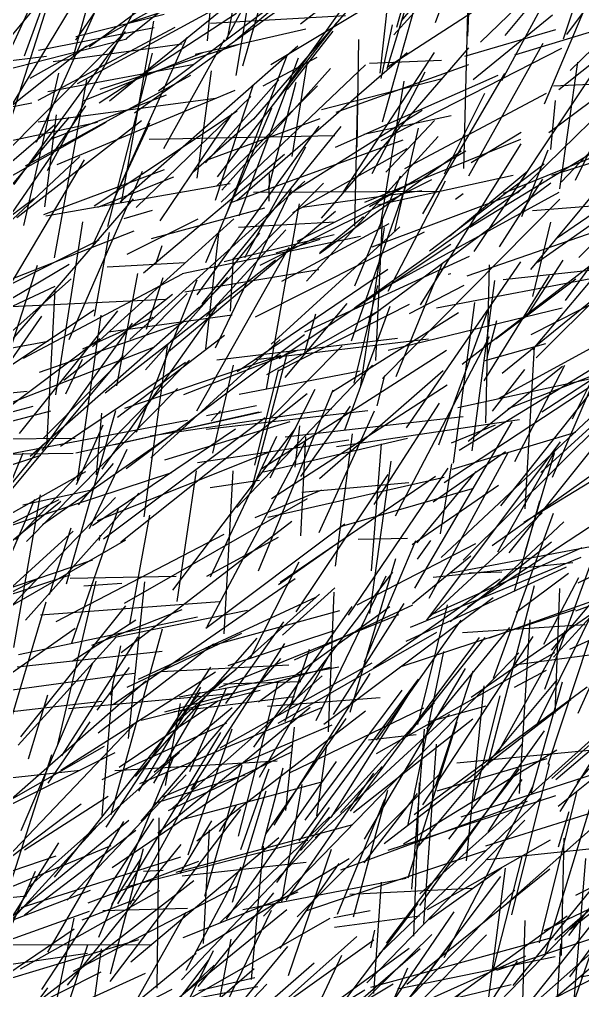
# Model space of a CAD drawing. Header units: metres. Extents: x 0 to 1019, y 0 to 619.
# Drawn here: x 224 to 284.2, y 306 to 409.9 of the extents above; entities that cross this region are included whole.
import ezdxf

# ---------------------------------------------------------------- set-up
doc = ezdxf.new("R2010")
doc.units = ezdxf.units.M

msp = doc.modelspace()

# ---------------------------------------------------------------- linework, layer by layer
at = {"color": 85}
for p, q in [((268.48, 409.53), (275.72, 428.86)), ((264.85, 409.72), (278.92, 426.55)), ((223.44, 392.21), (235.32, 408.56)), ((229.12, 306.55), (241.28, 321.61))]:
    msp.add_line(p, q, dxfattribs=at)
at = {"color": 4}
for p, q in [((244.11, 407.58), (245.82, 426.5)), ((261.7, 393.36), (267.38, 404.24)), ((220.89, 367.97), (225.94, 383.57)), ((233.7, 306.95), (247.67, 325.34))]:
    msp.add_line(p, q, dxfattribs=at)
at = {"color": 98}
msp.add_line((223.28, 407.13), (231.69, 425.44), dxfattribs=at)
at = {"color": 48}
for p, q in [((229.78, 405.94), (234.81, 423.96)), ((275.59, 403.33), (282.44, 416.06)), ((222.99, 320.22), (230.61, 325.93))]:
    msp.add_line(p, q, dxfattribs=at)
at = {"color": 13}
for p, q in [((247.88, 404.88), (253.1, 423.21)), ((237.26, 382.73), (252.33, 395.43)), ((249.57, 336.85), (263.6, 347.06)), ((271.35, 344.29), (284.5, 345.14)), ((254.55, 324.19), (264.93, 338.11)), ((243.04, 310.25), (259.24, 320.1))]:
    msp.add_line(p, q, dxfattribs=at)
at = {"color": 214}
msp.add_line((235.41, 407.83), (252.87, 421.89), dxfattribs=at)
at = {"color": 248}
for p, q in [((246.26, 407.75), (248.92, 422.78)), ((237.87, 397.04), (257.71, 397.44)), ((232.23, 361.13), (232.82, 367.75))]:
    msp.add_line(p, q, dxfattribs=at)
at = {"color": 158}
msp.add_line((271.95, 408.08), (272.48, 421.92), dxfattribs=at)
at = {"color": 6}
for p, q in [((262.55, 404.12), (264.47, 421.56)), ((229.02, 349.49), (234.29, 368.01)), ((267.56, 345.6), (281.84, 364.68)), ((216.22, 343.65), (224.41, 363.5)), ((266.15, 311.8), (266.78, 328.2))]:
    msp.add_line(p, q, dxfattribs=at)
at = {"color": 208}
for p, q in [((282.16, 407.77), (286.66, 421.36)), ((234.66, 329.86), (245.21, 336.98)), ((221.58, 306.87), (236.77, 311.43))]:
    msp.add_line(p, q, dxfattribs=at)
at = {"color": 200}
for p, q in [((230.01, 407.63), (238.72, 420.47)), ((232.52, 400.92), (247.19, 410.54)), ((230.87, 349.28), (234.95, 349.55))]:
    msp.add_line(p, q, dxfattribs=at)
at = {"color": 50}
for p, q in [((251.53, 401.23), (264.76, 419.76)), ((222.75, 398.13), (227.04, 411.46)), ((245.06, 392.02), (255.88, 402.75)), ((280.99, 360.9), (286.61, 373.99)), ((223.57, 354.22), (242.19, 373.41))]:
    msp.add_line(p, q, dxfattribs=at)
at = {"color": 115}
for p, q in [((231.46, 406.92), (247.72, 418.97)), ((261.85, 340.5), (275.41, 350.03)), ((233.91, 319.15), (253.16, 332.24)), ((280.18, 309.73), (285.69, 327.8))]:
    msp.add_line(p, q, dxfattribs=at)
at = {"color": 67}
for p, q in [((247.1, 407.65), (259.99, 418.69)), ((271.86, 382.44), (291.76, 389.33)), ((283.64, 328.21), (291.43, 337.25)), ((236.87, 328.11), (256.34, 336.26)), ((259.33, 316.3), (272.35, 316.93))]:
    msp.add_line(p, q, dxfattribs=at)
at = {"color": 133}
for p, q in [((249.06, 399.17), (266.28, 419.16)), ((259.35, 335.75), (264.23, 352.18)), ((263.35, 303.95), (270.49, 314.4))]:
    msp.add_line(p, q, dxfattribs=at)
at = {"color": 124}
for p, q in [((263.3, 404.62), (267.66, 418.94)), ((261.41, 389.83), (271.72, 395.8)), ((250.96, 358.6), (269.72, 370.78)), ((232.34, 356.25), (250.91, 363.66)), ((252.87, 329.27), (267.23, 336.21)), ((247.68, 321.07), (250.71, 329.68))]:
    msp.add_line(p, q, dxfattribs=at)
at = {"color": 51}
for p, q in [((275.93, 408.12), (285.15, 419.28)), ((279.25, 373.67), (297.16, 391.5)), ((238.05, 362.95), (251.86, 375.62)), ((218.34, 354.3), (226.62, 364.42)), ((236.4, 328.88), (249.41, 343.67))]:
    msp.add_line(p, q, dxfattribs=at)
at = {"color": 231}
for p, q in [((222.83, 400.06), (233.57, 417.88)), ((232.64, 402.38), (247.4, 407.17)), ((216.24, 352.46), (228.25, 358.51)), ((209.93, 343.33), (228.41, 358.32)), ((270.16, 350.64), (285.04, 353.49)), ((268.24, 350.2), (283.15, 351.77))]:
    msp.add_line(p, q, dxfattribs=at)
at = {"color": 80}
for p, q in [((282.51, 408.25), (290.07, 418.34)), ((219.83, 378.97), (239.57, 379.92)), ((236.18, 293.01), (244.74, 310.27))]:
    msp.add_line(p, q, dxfattribs=at)
at = {"color": 198}
for p, q in [((247.18, 403.87), (249.32, 416.69)), ((236.3, 399.87), (252.65, 411.61)), ((283.82, 384.39), (301.01, 401.58)), ((233.15, 369.91), (251.38, 384.14)), ((251.51, 317.54), (257.14, 325.54)), ((281.63, 321.36), (282.78, 325.14))]:
    msp.add_line(p, q, dxfattribs=at)
at = {"color": 199}
for p, q in [((254.04, 409.39), (263.42, 416.7)), ((243, 392.87), (244.53, 404.35))]:
    msp.add_line(p, q, dxfattribs=at)
at = {"color": 137}
for p, q in [((224.54, 405.95), (228.04, 415.54)), ((265.38, 366.16), (277.61, 383.93)), ((269, 354.84), (270.22, 362.32))]:
    msp.add_line(p, q, dxfattribs=at)
at = {"color": 41}
for p, q in [((225.83, 396.73), (234.55, 416.2)), ((253.16, 395.2), (254.75, 405.14)), ((244.95, 374.74), (253.09, 391.66)), ((266.81, 316.33), (285.17, 332.82)), ((241.19, 318.51), (244.56, 324.13))]:
    msp.add_line(p, q, dxfattribs=at)
at = {"color": 119}
for p, q in [((233.62, 401.13), (252.54, 416.53)), ((227.2, 348.35), (229.51, 355.48)), ((258.31, 325.01), (262.77, 329.94)), ((255.72, 292.03), (270.17, 311.06))]:
    msp.add_line(p, q, dxfattribs=at)
at = {"color": 151}
for p, q in [((235.64, 409.48), (255.37, 416.03)), ((212.44, 309.35), (231.6, 316.72))]:
    msp.add_line(p, q, dxfattribs=at)
at = {"color": 61}
for p, q in [((280.14, 400.84), (286.48, 415.86)), ((240.4, 348.81), (253.5, 366.11)), ((232.4, 333.53), (244.75, 343.05))]:
    msp.add_line(p, q, dxfattribs=at)
at = {"color": 69}
for p, q in [((214.36, 397.48), (228.9, 415.04)), ((271.63, 405.92), (281.35, 408.77)), ((245.81, 338.78), (254.07, 339.04)), ((274.67, 308.26), (277.74, 320.29)), ((230.64, 294.56), (241.81, 314.34)), ((241.32, 304.87), (249.49, 306.39))]:
    msp.add_line(p, q, dxfattribs=at)
at = {"color": 174}
for p, q in [((263.42, 404.81), (279.2, 415.05)), ((261.43, 405.19), (269.14, 405.51)), ((275.45, 357.81), (290.23, 376.46)), ((254.09, 354.61), (254.6, 365.22)), ((220.23, 345.47), (235.39, 354.18))]:
    msp.add_line(p, q, dxfattribs=at)
at = {"color": 220}
for p, q in [((264.01, 408.22), (270.49, 415.32)), ((254.23, 389.76), (267.02, 391.55)), ((250.54, 356.62), (269.42, 360.9)), ((229.59, 343.17), (234.61, 357.64)), ((236.33, 304.59), (242.88, 309.97))]:
    msp.add_line(p, q, dxfattribs=at)
at = {"color": 87}
for p, q in [((264.34, 409.03), (265.98, 414.92)), ((242.05, 320.49), (246.75, 333.98)), ((261.56, 306.35), (281.07, 311.67))]:
    msp.add_line(p, q, dxfattribs=at)
at = {"color": 81}
for p, q in [((225.15, 403.56), (243.52, 413.9)), ((229.33, 375.63), (237.17, 393.62)), ((269.83, 382.59), (270.12, 382.69)), ((261.45, 346.32), (263.74, 362.61)), ((242.22, 329.4), (246.14, 338.35))]:
    msp.add_line(p, q, dxfattribs=at)
at = {"color": 235}
msp.add_line((262.8, 398.9), (267.08, 414.07), dxfattribs=at)
at = {"color": 71}
for p, q in [((273.29, 407.41), (279.78, 413.74)), ((277.7, 388.79), (280.54, 395.89))]:
    msp.add_line(p, q, dxfattribs=at)
at = {"color": 155}
for p, q in [((246.15, 407.79), (248.91, 412.93)), ((259.82, 379), (278.1, 392.03)), ((229.64, 341.19), (236.43, 345.63)), ((227.74, 318.11), (243.35, 337.88))]:
    msp.add_line(p, q, dxfattribs=at)
at = {"color": 44}
for p, q in [((250.87, 405.02), (263.65, 412.71)), ((219.11, 343.44), (225.66, 358.52)), ((228.44, 329.56), (244.95, 340.07)), ((216.14, 314.2), (233.8, 321.49))]:
    msp.add_line(p, q, dxfattribs=at)
at = {"color": 170}
for p, q in [((281.68, 402.34), (295.45, 413.43)), ((220.16, 355.99), (235.11, 373.92)), ((222.41, 346.35), (234.25, 358.72)), ((267.64, 345.74), (279.89, 357.08)), ((260.9, 322.17), (271.69, 340.44))]:
    msp.add_line(p, q, dxfattribs=at)
at = {"color": 178}
for p, q in [((226.98, 393.68), (236.7, 411.5)), ((275.75, 391.27), (287.93, 396.2)), ((276.63, 314.07), (280.67, 330.24))]:
    msp.add_line(p, q, dxfattribs=at)
at = {"color": 237}
for p, q in [((238.85, 402.21), (251.31, 411.59)), ((282.88, 404.38), (287.93, 409.35)), ((239.94, 374.32), (257.79, 389.36)), ((275.04, 308.14), (291.15, 313.56))]:
    msp.add_line(p, q, dxfattribs=at)
at = {"color": 147}
for p, q in [((271.5, 393.89), (271.96, 412.08)), ((272.14, 387.63), (287.13, 396.77)), ((226.81, 388.83), (246.51, 392.3)), ((249.23, 373.46), (267.74, 375.68)), ((241.53, 335.9), (247.16, 340.34))]:
    msp.add_line(p, q, dxfattribs=at)
at = {"color": 88}
for p, q in [((276.98, 406.08), (294.58, 411.44)), ((231.48, 355.39), (235.5, 363.89)), ((281.09, 341.63), (297.92, 360.08)), ((272.57, 326.27), (275.41, 337.5)), ((266.8, 315.07), (280.14, 333.75))]:
    msp.add_line(p, q, dxfattribs=at)
at = {"color": 59}
for p, q in [((230.02, 408.01), (239.46, 410.4)), ((266.73, 321.5), (281.54, 339.24)), ((241.83, 308.14), (247.72, 319.19))]:
    msp.add_line(p, q, dxfattribs=at)
at = {"color": 111}
for p, q in [((230.21, 403), (245.4, 411.23)), ((219.39, 391.41), (227.77, 398.63))]:
    msp.add_line(p, q, dxfattribs=at)
at = {"color": 46}
for p, q in [((234.91, 390.27), (238.35, 409.67)), ((205.54, 397.1), (225.32, 400.93)), ((242.52, 393.51), (249.06, 399.26)), ((234.83, 353.96), (254.76, 369.84))]:
    msp.add_line(p, q, dxfattribs=at)
at = {"color": 217}
for p, q in [((244.43, 409.47), (258.87, 410.27)), ((280.91, 328.66), (288.69, 335.57)), ((258.37, 318.89), (278.31, 326.22)), ((244.67, 301.56), (250.93, 314.58))]:
    msp.add_line(p, q, dxfattribs=at)
at = {"color": 226}
for p, q in [((245.19, 393.02), (257.88, 409.47)), ((272.28, 394.54), (277.64, 397.78)), ((267.57, 333.96), (276.42, 344.81))]:
    msp.add_line(p, q, dxfattribs=at)
at = {"color": 117}
for p, q in [((272.51, 403.43), (280.98, 410.33)), ((233.9, 390.17), (241.94, 407.96))]:
    msp.add_line(p, q, dxfattribs=at)
at = {"color": 15}
for p, q in [((226.01, 401.2), (240.64, 409.03)), ((234.48, 367.29), (245.91, 376.07)), ((238.35, 328.15), (243.33, 336.68))]:
    msp.add_line(p, q, dxfattribs=at)
at = {"color": 3}
for p, q in [((226.05, 406.56), (238.41, 408.99)), ((254.64, 299.93), (266.83, 310.46))]:
    msp.add_line(p, q, dxfattribs=at)
at = {"color": 166}
for p, q in [((242.79, 406.13), (254.63, 408.85)), ((222.37, 381.18), (232.51, 386.28)), ((274.55, 348.92), (282.21, 356.1)), ((265.34, 343.36), (282.49, 351.31)), ((235.36, 317.05), (254.84, 322.07)), ((243.16, 305.98), (249.17, 307.37))]:
    msp.add_line(p, q, dxfattribs=at)
at = {"color": 219}
for p, q in [((252.66, 402.37), (257.53, 408.59)), ((258.77, 365.97), (263.65, 379.19)), ((224.12, 308.28), (239.01, 316.69))]:
    msp.add_line(p, q, dxfattribs=at)
at = {"color": 230}
for p, q in [((262.68, 403.54), (263.89, 409.28)), ((279.84, 367.89), (287.45, 372.83)), ((268.65, 327.35), (280.41, 330.81)), ((230.69, 313.52), (236.32, 315.71))]:
    msp.add_line(p, q, dxfattribs=at)
at = {"color": 152}
for p, q in [((277.25, 391.28), (294.78, 408.46)), ((272.63, 385.03), (285.63, 404.58))]:
    msp.add_line(p, q, dxfattribs=at)
at = {"color": 54}
for p, q in [((222.08, 404.36), (235.49, 407.77)), ((246.55, 378.63), (246.9, 384.34)), ((215.9, 368.08), (232, 378.8)), ((212.29, 358.61), (226.29, 363.23))]:
    msp.add_line(p, q, dxfattribs=at)
at = {"color": 91}
msp.add_line((222.9, 395.96), (234.88, 408.1), dxfattribs=at)
at = {"color": 148}
for p, q in [((227.6, 405.35), (241.41, 407.23)), ((280.06, 343.03), (283.81, 350.16)), ((253.7, 313.86), (268.93, 329.14))]:
    msp.add_line(p, q, dxfattribs=at)
at = {"color": 157}
for p, q in [((239.43, 396.06), (245.92, 407.7)), ((252.42, 365.2), (271.43, 367.39)), ((251.86, 310.48), (258.18, 319.57))]:
    msp.add_line(p, q, dxfattribs=at)
at = {"color": 243}
msp.add_line((260.1, 396.18), (260.27, 407.69), dxfattribs=at)
at = {"color": 254}
for p, q in [((272.03, 393.12), (279.98, 407.32)), ((222.25, 367.64), (225.48, 368.49)), ((253.6, 346.5), (263.43, 361.17))]:
    msp.add_line(p, q, dxfattribs=at)
at = {"color": 70}
for p, q in [((281.95, 392.47), (296.52, 407.89)), ((247.49, 388.86), (253.82, 405.74)), ((224.64, 394.19), (242.32, 403.89))]:
    msp.add_line(p, q, dxfattribs=at)
at = {"color": 182}
for p, q in [((218.5, 396.94), (231.15, 407.04)), ((226.7, 389.82), (227.97, 399.66)), ((256.09, 384.83), (271.21, 395.81)), ((282.38, 379.8), (288.46, 388.19)), ((216.62, 376.12), (229.32, 383.66))]:
    msp.add_line(p, q, dxfattribs=at)
at = {"color": 26}
for p, q in [((230.82, 401.16), (243.6, 406.3)), ((279.75, 361.38), (289.52, 370.35)), ((232.99, 354.28), (250.26, 367.27)), ((250.38, 322.79), (258.92, 335.09)), ((267.63, 314.66), (280.76, 322.08)), ((257.58, 290.47), (265.51, 308.41))]:
    msp.add_line(p, q, dxfattribs=at)
at = {"color": 136}
for p, q in [((233.44, 387.69), (238.24, 406.25)), ((266.51, 353.87), (272.84, 361.49)), ((240.14, 325.31), (256.38, 339.64)), ((281.24, 311.4), (297.35, 325.45))]:
    msp.add_line(p, q, dxfattribs=at)
at = {"color": 145}
for p, q in [((234.78, 390.33), (253.75, 407.04)), ((233.53, 376.45), (246.74, 378.25))]:
    msp.add_line(p, q, dxfattribs=at)
at = {"color": 218}
for p, q in [((247.23, 390.48), (265.45, 406.3)), ((257.87, 399.92), (272.06, 405.04)), ((226.39, 306.09), (238.36, 324.34))]:
    msp.add_line(p, q, dxfattribs=at)
at = {"color": 75}
msp.add_line((256.28, 388.59), (272.03, 406.8), dxfattribs=at)
at = {"color": 22}
for p, q in [((258.65, 391.41), (268.37, 406.33)), ((224.48, 387.8), (228.2, 404.09))]:
    msp.add_line(p, q, dxfattribs=at)
at = {"color": 1}
for p, q in [((262.66, 396.9), (281.97, 406.79)), ((225.99, 398.91), (244.95, 401.43)), ((278.71, 376.14), (298.31, 386.13))]:
    msp.add_line(p, q, dxfattribs=at)
at = {"color": 244}
for p, q in [((212.03, 404.15), (226.88, 405.92)), ((245.11, 373.45), (264.42, 375.76)), ((230.02, 363.49), (249.87, 367.89)), ((260.23, 354.26), (265.5, 354.36))]:
    msp.add_line(p, q, dxfattribs=at)
at = {"color": 96}
for p, q in [((246.14, 389.03), (252.65, 406.1)), ((250.69, 390.4), (250.73, 393.35)), ((251.22, 323.67), (261.51, 339.88)), ((218.55, 310.86), (238.13, 310.89))]:
    msp.add_line(p, q, dxfattribs=at)
at = {"color": 242}
for p, q in [((250.04, 402.74), (255.82, 405.8)), ((252.14, 343.99), (257.71, 349.04))]:
    msp.add_line(p, q, dxfattribs=at)
at = {"color": 33}
for p, q in [((280.59, 397.76), (291.47, 405.86)), ((281.11, 402.74), (300.7, 403.71)), ((220.68, 324.68), (234.23, 331.43))]:
    msp.add_line(p, q, dxfattribs=at)
at = {"color": 196}
msp.add_line((281.76, 391.74), (283.7, 405.27), dxfattribs=at)
at = {"color": 90}
for p, q in [((227.03, 402.15), (242.67, 405.08)), ((275.34, 385.52), (279.97, 392.75)), ((270.63, 390.64), (271.43, 391.24)), ((238.59, 383.7), (239.25, 385.68)), ((272.41, 363.72), (274.82, 381.91)), ((229.24, 336.13), (246.99, 337.78)), ((227.07, 328.16), (231.56, 334.7)), ((254.63, 314.49), (273.81, 320.95)), ((284.06, 307.45), (300.49, 310.99))]:
    msp.add_line(p, q, dxfattribs=at)
at = {"color": 205}
for p, q in [((245.56, 390.3), (261, 405)), ((221.36, 373.45), (236.2, 390.68)), ((264.7, 340.59), (283.45, 346.77))]:
    msp.add_line(p, q, dxfattribs=at)
at = {"color": 14}
for p, q in [((245.62, 391.6), (257.24, 404.6)), ((219.15, 372.91), (229.54, 382.11)), ((233.24, 294.72), (249.11, 308.32))]:
    msp.add_line(p, q, dxfattribs=at)
at = {"color": 47}
for p, q in [((283.44, 392.66), (289.38, 404.8)), ((266.26, 349.03), (276.69, 366.8)), ((244.38, 359.78), (249.65, 360.56)), ((224.14, 333.13), (235.38, 347.12))]:
    msp.add_line(p, q, dxfattribs=at)
at = {"color": 193}
for p, q in [((227.75, 384.36), (231.22, 403.39)), ((265.56, 323.74), (269.38, 342.24)), ((271.22, 324.54), (289.1, 330.33)), ((273.99, 320), (289.95, 321.68))]:
    msp.add_line(p, q, dxfattribs=at)
at = {"color": 102}
for p, q in [((243.88, 394.51), (251.73, 403.4)), ((243.17, 378.97), (256.5, 392.34)), ((271.96, 364.74), (282.07, 372.78)), ((258.48, 355.65), (272.44, 359.69)), ((231.73, 342.92), (241.41, 346.75)), ((250.51, 336.39), (262.55, 337.31)), ((245.45, 313.25), (257.13, 324.57))]:
    msp.add_line(p, q, dxfattribs=at)
at = {"color": 222}
for p, q in [((250.62, 391.78), (253.59, 403.13)), ((273.67, 371.19), (280.68, 382.45)), ((245.34, 338.38), (264.56, 346.19))]:
    msp.add_line(p, q, dxfattribs=at)
at = {"color": 191}
for p, q in [((256.28, 400.21), (269.19, 403.54)), ((214.11, 334.8), (232.82, 336.92))]:
    msp.add_line(p, q, dxfattribs=at)
at = {"color": 249}
for p, q in [((257.8, 396.19), (275.19, 403.88)), ((259.87, 387.74), (260.18, 401.97))]:
    msp.add_line(p, q, dxfattribs=at)
at = {"color": 143}
for p, q in [((262.56, 387.58), (265.13, 403.25)), ((257.67, 312.76), (266.77, 313.97))]:
    msp.add_line(p, q, dxfattribs=at)
at = {"color": 253}
for p, q in [((267.12, 389.06), (275.89, 404.08)), ((233.38, 383.38), (241.71, 383.85)), ((245.88, 344.14), (246.84, 361.58))]:
    msp.add_line(p, q, dxfattribs=at)
at = {"color": 56}
for p, q in [((228.04, 394.33), (247.05, 402.27)), ((253.89, 321.94), (266.67, 339.28)), ((261.13, 306.81), (278.04, 324.2))]:
    msp.add_line(p, q, dxfattribs=at)
at = {"color": 11}
for p, q in [((244.97, 390.51), (249.03, 402.91)), ((234.88, 342.13), (253.13, 356.18)), ((232.56, 354.1), (232.62, 354.69)), ((249.68, 328.81), (257.32, 342.21))]:
    msp.add_line(p, q, dxfattribs=at)
at = {"color": 40}
for p, q in [((227.42, 397.09), (239.72, 401.77)), ((219.81, 309.86), (232.65, 323.95))]:
    msp.add_line(p, q, dxfattribs=at)
at = {"color": 39}
for p, q in [((236.46, 389.72), (248.73, 401.62)), ((281.28, 335.61), (281.78, 348.98))]:
    msp.add_line(p, q, dxfattribs=at)
at = {"color": 180}
for p, q in [((265.19, 393.9), (280.34, 401.97)), ((249.91, 361.81), (269.67, 374.49))]:
    msp.add_line(p, q, dxfattribs=at)
at = {"color": 213}
for p, q in [((269.45, 393.32), (273.75, 401.95)), ((243.95, 366.02), (261.25, 368.01)), ((239.56, 362.75), (252.96, 366.85)), ((212.45, 345.47), (231.83, 352.05))]:
    msp.add_line(p, q, dxfattribs=at)
at = {"color": 140}
msp.add_line((278.68, 383.09), (294.06, 401.66), dxfattribs=at)
at = {"color": 224}
for p, q in [((280.81, 395.94), (281.31, 401.19)), ((221.26, 328.96), (226.87, 347.57)), ((235.52, 338.43), (247.78, 344.19))]:
    msp.add_line(p, q, dxfattribs=at)
at = {"color": 83}
for p, q in [((223.2, 389.1), (231.09, 400.62)), ((236.72, 339.29), (255.67, 348.04)), ((226.86, 297.28), (231.32, 310.86))]:
    msp.add_line(p, q, dxfattribs=at)
at = {"color": 108}
for p, q in [((231.99, 389.9), (247.27, 400.08)), ((242.99, 380.39), (256.03, 398.45)), ((271.33, 372.98), (291.24, 388.36)), ((239.32, 326.69), (257.45, 334.38))]:
    msp.add_line(p, q, dxfattribs=at)
at = {"color": 120}
for p, q in [((243.93, 383.85), (250.97, 400.4)), ((247.23, 357.64), (261.76, 372.86)), ((281.82, 325.13), (291.39, 340.5)), ((258, 302.15), (276.57, 306.61))]:
    msp.add_line(p, q, dxfattribs=at)
at = {"color": 206}
for p, q in [((253.02, 391.31), (267.04, 400.13)), ((226.19, 296.32), (229.85, 313.73))]:
    msp.add_line(p, q, dxfattribs=at)
at = {"color": 225}
for p, q in [((281.39, 386.43), (301.39, 400.16)), ((278.9, 374.54), (295.46, 394.27)), ((260.9, 341.13), (266.37, 354.1)), ((257.33, 324.49), (266.38, 338.87)), ((266.2, 324.8), (284.71, 338.46)), ((243.22, 293.47), (246.62, 311.47))]:
    msp.add_line(p, q, dxfattribs=at)
at = {"color": 132}
for p, q in [((218.84, 387.03), (229.35, 399.39)), ((246.94, 384.27), (258.39, 398.39))]:
    msp.add_line(p, q, dxfattribs=at)
at = {"color": 185}
for p, q in [((223.73, 388.68), (237.03, 399.05)), ((256.07, 360.75), (269.29, 372.31))]:
    msp.add_line(p, q, dxfattribs=at)
at = {"color": 209}
for p, q in [((239.03, 388.31), (246.77, 399.78)), ((224.54, 321.02), (233.49, 326.78)), ((232.92, 314.52), (241.95, 314.77))]:
    msp.add_line(p, q, dxfattribs=at)
at = {"color": 139}
for p, q in [((244.27, 394.89), (256.16, 399.26)), ((278.03, 352.76), (281.19, 363.5))]:
    msp.add_line(p, q, dxfattribs=at)
at = {"color": 82}
for p, q in [((260.81, 397.57), (270.14, 399.59)), ((267.68, 334.72), (273.9, 336.42)), ((265.56, 318.04), (270.8, 334.72)), ((277.76, 303.14), (278.05, 313.46))]:
    msp.add_line(p, q, dxfattribs=at)
at = {"color": 134}
msp.add_line((263.17, 393.51), (268.39, 399.03), dxfattribs=at)
at = {"color": 210}
for p, q in [((222.05, 392.48), (233.27, 398.85)), ((230.21, 360.49), (232.72, 378.21)), ((276.36, 352.8), (289.25, 368.98)), ((244.21, 342.77), (258.24, 346.63)), ((223.77, 340.61), (239.24, 342.29)), ((263.42, 303.1), (278.13, 309.69))]:
    msp.add_line(p, q, dxfattribs=at)
at = {"color": 176}
for p, q in [((222.96, 396.88), (232.35, 398.85)), ((278.43, 378.38), (282.13, 384.11)), ((283.13, 367.14), (290.14, 381.21)), ((234.2, 364.37), (249.6, 367.87)), ((227.05, 310.09), (235.15, 324.06))]:
    msp.add_line(p, q, dxfattribs=at)
at = {"color": 116}
for p, q in [((231.89, 385.82), (237.94, 398.78)), ((274.53, 353.59), (291.82, 365.86)), ((244.02, 350.29), (251.7, 354.48)), ((235.65, 332.93), (237.39, 349.71)), ((215.89, 307.87), (235.68, 324.2))]:
    msp.add_line(p, q, dxfattribs=at)
at = {"color": 118}
msp.add_line((264.12, 387.24), (266.65, 398.23), dxfattribs=at)
at = {"color": 197}
for p, q in [((280.93, 393.19), (298.95, 398.89)), ((235.5, 384.73), (243.1, 388.51)), ((253.48, 361.97), (253.99, 366.37)), ((241.07, 337.39), (258.13, 340.61)), ((222.57, 315.91), (227.45, 331.21)), ((282.74, 311.87), (294.59, 327.56)), ((237.27, 318.74), (239.37, 318.84)), ((235.72, 291.24), (250.43, 306.64))]:
    msp.add_line(p, q, dxfattribs=at)
at = {"color": 129}
for p, q in [((246.52, 390.23), (265.03, 396.99)), ((224.02, 365.55), (234.53, 378.69)), ((272.29, 337.34), (285.9, 346.79)), ((217.27, 299.62), (225.7, 318.73)), ((235.61, 300.81), (252.6, 314.65)), ((261.58, 310.53), (262, 312.42))]:
    msp.add_line(p, q, dxfattribs=at)
at = {"color": 65}
for p, q in [((254.68, 381.85), (268.78, 397.33)), ((251.72, 372.29), (265.69, 379.4))]:
    msp.add_line(p, q, dxfattribs=at)
at = {"color": 34}
for p, q in [((260.94, 390.3), (277.62, 397.03)), ((228.06, 332.14), (232.2, 349.76))]:
    msp.add_line(p, q, dxfattribs=at)
at = {"color": 168}
for p, q in [((279.4, 383.89), (297.87, 396.94)), ((220.07, 380.87), (236.26, 387.25)), ((270.19, 364.57), (274.88, 366.49))]:
    msp.add_line(p, q, dxfattribs=at)
at = {"color": 194}
for p, q in [((248.09, 384.37), (254.6, 396.22)), ((231.8, 355.73), (247.09, 366.06)), ((230.08, 291.02), (232.78, 310.43))]:
    msp.add_line(p, q, dxfattribs=at)
at = {"color": 184}
for p, q in [((253.23, 389.2), (265.46, 396.06)), ((254.1, 360.96), (259.4, 368.49)), ((233.78, 337.56), (234.85, 342.83))]:
    msp.add_line(p, q, dxfattribs=at)
at = {"color": 17}
for p, q in [((266.86, 379.31), (277.64, 396.53)), ((264.2, 356.76), (274.27, 375.94)), ((260.12, 347.25), (272.8, 353.81)), ((248.7, 341.56), (253.92, 351.82))]:
    msp.add_line(p, q, dxfattribs=at)
at = {"color": 24}
msp.add_line((215.23, 380.99), (230.44, 395.18), dxfattribs=at)
at = {"color": 173}
for p, q in [((221.45, 378.82), (230.97, 394.85)), ((259.18, 346.13), (269.82, 361.84))]:
    msp.add_line(p, q, dxfattribs=at)
at = {"color": 107}
for p, q in [((226.59, 388.98), (239.5, 393.81)), ((276.98, 362.55), (282.31, 372.87)), ((252.85, 336.18), (263.92, 350.73)), ((234.53, 315.24), (245.53, 333.57))]:
    msp.add_line(p, q, dxfattribs=at)
at = {"color": 37}
for p, q in [((267.84, 385.11), (280.11, 394.42)), ((243.92, 344.72), (258.79, 355.91)), ((276.84, 340.83), (296.39, 343.36)), ((234.21, 329.51), (251.56, 330.53)), ((251.2, 299.09), (263.95, 306.68))]:
    msp.add_line(p, q, dxfattribs=at)
at = {"color": 72}
for p, q in [((232.39, 389.78), (240.5, 393.02)), ((265.7, 378.41), (271.54, 381.42)), ((224.77, 354.01), (240.9, 370.37))]:
    msp.add_line(p, q, dxfattribs=at)
at = {"color": 16}
for p, q in [((249.73, 383.55), (268.1, 392.72)), ((249.01, 391.36), (268.96, 391.5)), ((261.65, 350.86), (262.72, 364.46)), ((237.02, 334.91), (249.72, 338.12))]:
    msp.add_line(p, q, dxfattribs=at)
at = {"color": 202}
for p, q in [((259.84, 381.37), (264.75, 393.12)), ((235.24, 347.42), (254.78, 358.62)), ((282.86, 342.49), (295.06, 348.18)), ((261.89, 305.67), (262.71, 317.56))]:
    msp.add_line(p, q, dxfattribs=at)
at = {"color": 101}
for p, q in [((262.29, 390.01), (276.77, 393.2)), ((277.91, 356.06), (288.71, 362.67)), ((224.37, 357.94), (231.87, 359.56)), ((227.94, 345.46), (245.89, 354.8)), ((255.6, 322.31), (269.96, 335.53))]:
    msp.add_line(p, q, dxfattribs=at)
at = {"color": 177}
for p, q in [((269.96, 386.67), (278.34, 393.66)), ((262.48, 380.86), (281.72, 391.36)), ((217.02, 363.99), (232.58, 375.73)), ((270.28, 361.76), (283.48, 365.69))]:
    msp.add_line(p, q, dxfattribs=at)
at = {"color": 192}
for p, q in [((235.81, 375.61), (254.5, 392.54)), ((243.94, 374.61), (245.31, 386.95))]:
    msp.add_line(p, q, dxfattribs=at)
at = {"color": 207}
for p, q in [((253.7, 386.12), (265.38, 392.09)), ((250.45, 371.86), (262.65, 378.81)), ((263.42, 374.48), (282.03, 379)), ((216.55, 364.04), (226.38, 378.12)), ((229.41, 350.08), (240.76, 350.29))]:
    msp.add_line(p, q, dxfattribs=at)
at = {"color": 104}
for p, q in [((259.51, 375.47), (265.41, 392.3)), ((239.16, 340.09), (252.81, 340.8)), ((281.61, 325.7), (292.89, 334.74)), ((260.85, 319.64), (266.57, 327.06)), ((257.6, 313.77), (261.51, 314.52)), ((252.11, 296.16), (258.47, 309.77))]:
    msp.add_line(p, q, dxfattribs=at)
at = {"color": 159}
for p, q in [((261.35, 377.95), (280.81, 392.36)), ((233.79, 324.79), (239.28, 344.65))]:
    msp.add_line(p, q, dxfattribs=at)
at = {"color": 43}
for p, q in [((263.43, 380.77), (269.56, 392.57)), ((235.83, 315.21), (243.06, 328.45)), ((282.88, 312.55), (297.82, 324.38))]:
    msp.add_line(p, q, dxfattribs=at)
at = {"color": 144}
for p, q in [((208.16, 377.69), (225.55, 390.7)), ((226.97, 364.81), (227.8, 380.91)), ((271.01, 363.77), (290.69, 375.87)), ((253.42, 341.34), (266.06, 347.25))]:
    msp.add_line(p, q, dxfattribs=at)
at = {"color": 52}
for p, q in [((261.71, 385.54), (277.27, 391.33)), ((258, 314.15), (263.06, 326.46)), ((236.21, 292.19), (255.51, 308.93))]:
    msp.add_line(p, q, dxfattribs=at)
at = {"color": 175}
for p, q in [((262.83, 371.46), (281.76, 390.64)), ((228.95, 369.8), (230.75, 373.51))]:
    msp.add_line(p, q, dxfattribs=at)
at = {"color": 106}
for p, q in [((238.11, 386.41), (250.24, 389.7)), ((252.05, 315.48), (254.23, 328.03)), ((229.77, 308.05), (247.33, 317.19)), ((237.86, 300.82), (244.22, 309.19))]:
    msp.add_line(p, q, dxfattribs=at)
at = {"color": 146}
for p, q in [((250.41, 370.3), (253.94, 390.14)), ((267.82, 347.94), (276.24, 363.53)), ((265.61, 333.4), (273.78, 343.74))]:
    msp.add_line(p, q, dxfattribs=at)
at = {"color": 122}
for p, q in [((278.84, 389.41), (292.65, 390.49)), ((268.57, 378.99), (286.89, 382.48)), ((236.5, 365.69), (243, 382))]:
    msp.add_line(p, q, dxfattribs=at)
at = {"color": 154}
for p, q in [((235.18, 388.57), (238.22, 389.44)), ((242.95, 321.97), (260.98, 335.91))]:
    msp.add_line(p, q, dxfattribs=at)
at = {"color": 112}
for p, q in [((256.11, 384.93), (260.77, 388.77)), ((244, 367.48), (249.36, 368.55)), ((230.3, 357.92), (234.07, 362.35))]:
    msp.add_line(p, q, dxfattribs=at)
at = {"color": 164}
for p, q in [((262.1, 373.37), (262.8, 388.54)), ((274.92, 375.67), (283.5, 382.1)), ((273.8, 373.36), (280.29, 375.18)), ((276.24, 368.24), (285.73, 371.94))]:
    msp.add_line(p, q, dxfattribs=at)
at = {"color": 187}
for p, q in [((227.9, 369.68), (230.78, 388.19)), ((212.9, 332.74), (229.95, 344.75))]:
    msp.add_line(p, q, dxfattribs=at)
at = {"color": 45}
for p, q in [((231.82, 374.82), (246.91, 388.51)), ((261.91, 357.98), (268.9, 368.81)), ((239.95, 325.23), (253.04, 331.47))]:
    msp.add_line(p, q, dxfattribs=at)
at = {"color": 125}
for p, q in [((247.41, 387.64), (257.74, 388.21)), ((209.14, 372.63), (227.82, 381.33)), ((245.47, 331.94), (261.72, 341.03)), ((276.91, 338.44), (280.36, 340.23))]:
    msp.add_line(p, q, dxfattribs=at)
at = {"color": 251}
for p, q in [((250.92, 375.12), (264.67, 387.68)), ((273.53, 300.12), (275.98, 319.07))]:
    msp.add_line(p, q, dxfattribs=at)
at = {"color": 215}
for p, q in [((252.06, 381.85), (263.54, 388.01)), ((259.18, 298.57), (276.96, 316.71)), ((226.11, 302.67), (237.47, 307.82))]:
    msp.add_line(p, q, dxfattribs=at)
at = {"color": 97}
for p, q in [((260.47, 370.45), (263.03, 387.61)), ((249.2, 356.57), (256.32, 359.54)), ((265.56, 329.82), (277.38, 342.1)), ((282.83, 307.45), (292.13, 320.1))]:
    msp.add_line(p, q, dxfattribs=at)
at = {"color": 93}
for p, q in [((278.9, 380.23), (280.81, 388.16)), ((254.5, 376.42), (272.13, 384.52)), ((254.05, 320.96), (268.36, 336.75)), ((224.91, 316.96), (241.12, 331.43))]:
    msp.add_line(p, q, dxfattribs=at)
at = {"color": 190}
for p, q in [((232.01, 378.1), (233.62, 387.07)), ((250.1, 361.45), (265.5, 365.06)), ((240.87, 347.6), (242.94, 361.58)), ((236.78, 327.29), (243.38, 338.42)), ((280.11, 312.39), (293.39, 318.77))]:
    msp.add_line(p, q, dxfattribs=at)
at = {"color": 186}
msp.add_line((241.4, 382.67), (260.47, 386.67), dxfattribs=at)
at = {"color": 23}
for p, q in [((243.53, 379.43), (249.71, 387.03)), ((249.92, 321.08), (252.2, 329.78)), ((217.99, 300.58), (232.74, 307.96))]:
    msp.add_line(p, q, dxfattribs=at)
at = {"color": 94}
for p, q in [((243.97, 378.09), (252.49, 387.36)), ((231.33, 315.35), (243.17, 319.82))]:
    msp.add_line(p, q, dxfattribs=at)
at = {"color": 79}
for p, q in [((245.88, 383.95), (257.65, 386.85)), ((280.69, 292.15), (281.88, 310.97))]:
    msp.add_line(p, q, dxfattribs=at)
at = {"color": 212}
for p, q in [((249.25, 378.03), (267.32, 387.13)), ((226.13, 372.13), (241.5, 377.47)), ((237.97, 365.3), (257.39, 368.2)), ((244.06, 344.92), (254.63, 364.79)), ((257.03, 333.66), (257.63, 348.58)), ((241.34, 307.13), (256.16, 322.75)), ((225.11, 290.08), (244.8, 308.7))]:
    msp.add_line(p, q, dxfattribs=at)
at = {"color": 7}
for p, q in [((242.97, 367.99), (252.85, 385.48)), ((242.35, 327.48), (252.38, 343.08))]:
    msp.add_line(p, q, dxfattribs=at)
at = {"color": 113}
for p, q in [((251.44, 384.87), (256.15, 386.36)), ((220.69, 347.58), (229.41, 350.43)), ((265.95, 316.82), (267.29, 333.95))]:
    msp.add_line(p, q, dxfattribs=at)
at = {"color": 32}
for p, q in [((251.76, 373.6), (270.11, 385.82)), ((228.74, 371.27), (240.36, 380.46)), ((257.47, 370.04), (270.94, 378.51)), ((223.39, 342.68), (226.24, 359)), ((270.77, 330.34), (284.92, 331.67))]:
    msp.add_line(p, q, dxfattribs=at)
at = {"color": 228}
for p, q in [((264.27, 371.66), (269.2, 383.72)), ((246.76, 315.41), (250.38, 327.35))]:
    msp.add_line(p, q, dxfattribs=at)
at = {"color": 62}
for p, q in [((273.88, 366.7), (274.26, 383.6)), ((266.92, 293.34), (277.24, 309.1))]:
    msp.add_line(p, q, dxfattribs=at)
at = {"color": 250}
msp.add_line((275.7, 382.03), (293.77, 383.99), dxfattribs=at)
at = {"color": 74}
for p, q in [((224.42, 373.61), (241.44, 382.65)), ((268.59, 328.15), (272.51, 340.19))]:
    msp.add_line(p, q, dxfattribs=at)
at = {"color": 233}
for p, q in [((234.4, 370.66), (236.67, 382.66)), ((280.18, 338.21), (286.17, 354.55))]:
    msp.add_line(p, q, dxfattribs=at)
at = {"color": 163}
for p, q in [((241.67, 380.72), (256.01, 383.09)), ((222.73, 320.24), (236.46, 334.67)), ((241.36, 324.27), (256.33, 328.29)), ((233.73, 307.76), (237.25, 321.16))]:
    msp.add_line(p, q, dxfattribs=at)
at = {"color": 89}
for p, q in [((247.26, 372.19), (263.4, 383.13)), ((279.42, 334.59), (286.8, 349.49)), ((229.1, 315.65), (241.82, 329.06)), ((242.42, 305.25), (257.21, 313.7))]:
    msp.add_line(p, q, dxfattribs=at)
at = {"color": 156}
for p, q in [((237.48, 372.36), (246.26, 382.25)), ((226.43, 363.74), (236.07, 377.38)), ((245.06, 299.4), (261.87, 311.4))]:
    msp.add_line(p, q, dxfattribs=at)
at = {"color": 57}
for p, q in [((237.57, 376.72), (239.37, 382.24)), ((271.89, 347.02), (285.86, 356.17)), ((234.2, 343.79), (248.38, 346.66)), ((243.11, 306.42), (251.19, 316.44))]:
    msp.add_line(p, q, dxfattribs=at)
at = {"color": 246}
msp.add_line((259.8, 370.96), (262.32, 381.38), dxfattribs=at)
at = {"color": 49}
for p, q in [((275.61, 372.02), (287.79, 381.91)), ((240.47, 334.35), (256.08, 348.39)), ((259.91, 295.3), (271.55, 306))]:
    msp.add_line(p, q, dxfattribs=at)
at = {"color": 203}
msp.add_line((226.54, 365.01), (241.94, 380.52), dxfattribs=at)
at = {"color": 73}
for p, q in [((252.41, 371.55), (259.02, 379.48)), ((262.18, 332.76), (271.22, 345.61)), ((275.19, 331.47), (282.38, 344.49)), ((241.51, 311.66), (253.8, 316.53))]:
    msp.add_line(p, q, dxfattribs=at)
at = {"color": 18}
for p, q in [((270.42, 362.38), (272.69, 379.57)), ((211.43, 372.55), (227.07, 375.44)), ((274.69, 339.38), (281.1, 357.05))]:
    msp.add_line(p, q, dxfattribs=at)
at = {"color": 30}
for p, q in [((275.29, 369.35), (294.02, 379.57)), ((226.47, 355.82), (240, 365.28))]:
    msp.add_line(p, q, dxfattribs=at)
at = {"color": 9}
for p, q in [((225.14, 363.12), (243.2, 379.06)), ((274.02, 373.71), (275.05, 377.66)), ((220.79, 317.97), (227.91, 320.39))]:
    msp.add_line(p, q, dxfattribs=at)
at = {"color": 66}
for p, q in [((232.86, 361.76), (245.08, 379.08)), ((278.08, 357.51), (279.08, 374.82)), ((256.06, 354.98), (261.95, 367.98)), ((283.49, 316.16), (302.39, 325.63))]:
    msp.add_line(p, q, dxfattribs=at)
at = {"color": 221}
msp.add_line((254.5, 374.27), (255.69, 378.35), dxfattribs=at)
at = {"color": 36}
for p, q in [((268.84, 364.33), (274.15, 378.9)), ((251.67, 334.58), (268.62, 344.31)), ((213.88, 308.16), (231.5, 314.47))]:
    msp.add_line(p, q, dxfattribs=at)
at = {"color": 76}
for p, q in [((230.76, 374.6), (238.29, 378)), ((278.7, 327.12), (282.06, 339)), ((259.72, 313.85), (263.39, 327.4))]:
    msp.add_line(p, q, dxfattribs=at)
at = {"color": 121}
for p, q in [((235.42, 361.83), (254.49, 376.14)), ((280.53, 330.19), (284.86, 343.36))]:
    msp.add_line(p, q, dxfattribs=at)
at = {"color": 238}
for p, q in [((223.32, 368.94), (238.35, 374.78)), ((252.53, 315.64), (261.87, 329.23))]:
    msp.add_line(p, q, dxfattribs=at)
at = {"color": 171}
for p, q in [((237.33, 356.65), (239.83, 374.87)), ((244.42, 350.24), (251.51, 365.28)), ((237, 324.1), (251.96, 341.48)), ((232.31, 335.96), (235.75, 340.53)), ((220.43, 295.94), (240.34, 306.13))]:
    msp.add_line(p, q, dxfattribs=at)
at = {"color": 179}
msp.add_line((241.56, 369.72), (253.73, 374.47), dxfattribs=at)
at = {"color": 240}
for p, q in [((248.87, 359.82), (252.64, 374.24)), ((244.49, 366.89), (245.51, 367.99)), ((271.43, 352), (287.84, 368.33)), ((266.59, 334.42), (269.75, 347.25)), ((238.48, 326), (248.14, 329.06))]:
    msp.add_line(p, q, dxfattribs=at)
at = {"color": 42}
msp.add_line((250.96, 367.3), (258.51, 374.93), dxfattribs=at)
at = {"color": 195}
for p, q in [((228.4, 364.22), (241.74, 373.2)), ((235.25, 368.28), (251.98, 373.94)), ((211.71, 342.64), (226.23, 350.19)), ((239.53, 335.8), (257.21, 340.55))]:
    msp.add_line(p, q, dxfattribs=at)
at = {"color": 162}
for p, q in [((244.68, 363.47), (246.87, 372.87)), ((251.7, 349.42), (257.42, 353.42)), ((228.52, 331.09), (236.68, 343.81))]:
    msp.add_line(p, q, dxfattribs=at)
at = {"color": 31}
for p, q in [((247.5, 369.75), (260.42, 372.28)), ((265.8, 344.84), (284.07, 352.34)), ((265.42, 306.65), (280.7, 319.01))]:
    msp.add_line(p, q, dxfattribs=at)
at = {"color": 99}
for p, q in [((249.18, 362.18), (251.68, 372.38)), ((211.92, 338.87), (229.74, 355.11)), ((232.86, 328.56), (246.16, 334.6)), ((269.9, 322.17), (277.76, 332.32)), ((238.72, 306.22), (238.95, 324.45))]:
    msp.add_line(p, q, dxfattribs=at)
at = {"color": 110}
for p, q in [((269.4, 360.32), (287.99, 372.57)), ((259.71, 325.03), (272.48, 335.04)), ((263.25, 311.04), (277.47, 329.68))]:
    msp.add_line(p, q, dxfattribs=at)
at = {"color": 64}
for p, q in [((270.88, 368.34), (290.18, 372.54)), ((274.26, 343.69), (291.99, 350.06)), ((252.48, 325.25), (253.41, 334.16)), ((265.05, 321.68), (281.47, 331.73)), ((283.14, 302.71), (284.56, 320.09))]:
    msp.add_line(p, q, dxfattribs=at)
at = {"color": 60}
msp.add_line((274.57, 367.95), (278.03, 372.39), dxfattribs=at)
at = {"color": 167}
for p, q in [((262.25, 368.52), (263.05, 371.75)), ((224.66, 345.61), (236.77, 359.17)), ((216.1, 303.29), (229.84, 312.57)), ((217.03, 307.91), (231.26, 309.96))]:
    msp.add_line(p, q, dxfattribs=at)
at = {"color": 78}
for p, q in [((210.97, 368.73), (224.83, 370.09)), ((212.54, 364.9), (229.94, 365.06)), ((235.81, 345.17), (237.95, 356.82)), ((243.83, 316.08), (247.82, 330.08))]:
    msp.add_line(p, q, dxfattribs=at)
at = {"color": 20}
for p, q in [((249.55, 350.86), (257.55, 370.23)), ((220.18, 355.36), (231.09, 361.48)), ((257.59, 335.49), (265.13, 347.38))]:
    msp.add_line(p, q, dxfattribs=at)
at = {"color": 234}
msp.add_line((250.82, 360.81), (255.63, 370.29), dxfattribs=at)
at = {"color": 255}
for p, q in [((269.1, 352.3), (287.08, 369.17)), ((265.99, 353.69), (275.2, 360.03)), ((240.49, 335.82), (253.39, 337.44))]:
    msp.add_line(p, q, dxfattribs=at)
at = {"color": 77}
msp.add_line((211.2, 363.71), (227.37, 367.99), dxfattribs=at)
at = {"color": 105}
for p, q in [((222.98, 363.39), (241.98, 366.99)), ((222.45, 338.03), (236.27, 339.94)), ((245.37, 322.97), (247.22, 325.82)), ((268.51, 298.77), (286.22, 307.73))]:
    msp.add_line(p, q, dxfattribs=at)
at = {"color": 183}
for p, q in [((257.89, 364.16), (277.45, 367.04)), ((272.19, 296.69), (285.29, 313.17))]:
    msp.add_line(p, q, dxfattribs=at)
at = {"color": 216}
msp.add_line((230.09, 360.12), (232.95, 366.48), dxfattribs=at)
at = {"color": 100}
for p, q in [((243.05, 362.45), (259.2, 364.89)), ((224.19, 323.08), (231.84, 341.03))]:
    msp.add_line(p, q, dxfattribs=at)
at = {"color": 12}
msp.add_line((257.8, 351.38), (259.62, 365.54), dxfattribs=at)
at = {"color": 92}
msp.add_line((268.22, 358.26), (275.98, 363.63), dxfattribs=at)
at = {"color": 229}
for p, q in [((275.14, 352.89), (281.39, 363.91)), ((224.55, 314.08), (236.43, 323.14)), ((281.96, 309.73), (282.22, 322.26)), ((254.82, 292.57), (273.93, 311.94))]:
    msp.add_line(p, q, dxfattribs=at)
at = {"color": 123}
for p, q in [((217.41, 363.31), (229.74, 363.45)), ((232.47, 311.68), (240.53, 331.08))]:
    msp.add_line(p, q, dxfattribs=at)
at = {"color": 188}
msp.add_line((221.3, 355.16), (240.28, 361.4), dxfattribs=at)
at = {"color": 27}
for p, q in [((251.86, 349.66), (268.47, 360.98)), ((267.92, 346.11), (284.15, 353.38)), ((251.84, 304.4), (260.08, 311.74))]:
    msp.add_line(p, q, dxfattribs=at)
at = {"color": 128}
for p, q in [((254.2, 359.29), (265.64, 360.32)), ((262.19, 331.33), (281.24, 342.15)), ((264.96, 301.24), (282.57, 313.96))]:
    msp.add_line(p, q, dxfattribs=at)
at = {"color": 227}
msp.add_line((276.93, 348.74), (279.65, 358.37), dxfattribs=at)
at = {"color": 68}
msp.add_line((266.55, 352.12), (267.98, 354.1), dxfattribs=at)
at = {"color": 8}
for p, q in [((270.06, 345.45), (280.9, 353.96)), ((275.6, 301.56), (292.04, 316.17))]:
    msp.add_line(p, q, dxfattribs=at)
at = {"color": 149}
for p, q in [((283.74, 349.6), (292.97, 354.07)), ((238.39, 329.34), (246.75, 336.25)), ((224.19, 314.86), (241.24, 320.28))]:
    msp.add_line(p, q, dxfattribs=at)
at = {"color": 131}
for p, q in [((266.02, 347.38), (272.25, 352.46)), ((267.11, 325.85), (278.94, 343.84)), ((246.14, 313.6), (257.91, 330.48))]:
    msp.add_line(p, q, dxfattribs=at)
at = {"color": 114}
for p, q in [((280.88, 342.38), (288.87, 351.89)), ((247.41, 322.49), (251.65, 339.02)), ((233.87, 315.18), (237, 320.09)), ((279.71, 294.46), (285.64, 311.51))]:
    msp.add_line(p, q, dxfattribs=at)
at = {"color": 2}
for p, q in [((283.47, 346.6), (296.73, 351.5)), ((246.08, 336.69), (252.26, 345.4))]:
    msp.add_line(p, q, dxfattribs=at)
at = {"color": 189}
for p, q in [((255.73, 334.87), (263.22, 350.34)), ((271.81, 319.85), (273.69, 338.57))]:
    msp.add_line(p, q, dxfattribs=at)
at = {"color": 150}
for p, q in [((272.09, 350.67), (275.59, 350.78)), ((262.42, 309.85), (279.71, 326.54))]:
    msp.add_line(p, q, dxfattribs=at)
at = {"color": 169}
for p, q in [((277.11, 346.45), (282.69, 350.61)), ((262.99, 321.69), (282.96, 337.12))]:
    msp.add_line(p, q, dxfattribs=at)
at = {"color": 58}
for p, q in [((233.93, 336.55), (253.48, 350.04)), ((232.86, 324.69), (234.02, 338.99)), ((247.88, 314.66), (265.36, 317.98))]:
    msp.add_line(p, q, dxfattribs=at)
at = {"color": 141}
msp.add_line((274.09, 330.08), (279.07, 349.29), dxfattribs=at)
at = {"color": 201}
for p, q in [((256.54, 334.45), (274.63, 348.01)), ((279.59, 311.09), (283.58, 327.18)), ((252.78, 307.58), (257.36, 321.08))]:
    msp.add_line(p, q, dxfattribs=at)
at = {"color": 126}
for p, q in [((226.24, 346.18), (245.37, 347.6)), ((277.46, 327.05), (278.59, 345.63))]:
    msp.add_line(p, q, dxfattribs=at)
at = {"color": 153}
msp.add_line((249.05, 332), (259.56, 347.06), dxfattribs=at)
at = {"color": 239}
for p, q in [((223.91, 341.91), (243.04, 345.94)), ((274.11, 322.94), (277.73, 328.55)), ((248.8, 307.16), (250.1, 321.41))]:
    msp.add_line(p, q, dxfattribs=at)
at = {"color": 28}
msp.add_line((246.3, 340.73), (257.64, 344.47), dxfattribs=at)
at = {"color": 161}
for p, q in [((223.85, 332.21), (234.32, 343.75)), ((206.67, 314.14), (224.76, 316.11))]:
    msp.add_line(p, q, dxfattribs=at)
at = {"color": 5}
msp.add_line((259.4, 325.17), (273.17, 343.75), dxfattribs=at)
at = {"color": 10}
for p, q in [((281.34, 328.56), (298.24, 342.99)), ((267.23, 313.15), (268.57, 332.32))]:
    msp.add_line(p, q, dxfattribs=at)
at = {"color": 53}
for p, q in [((252.4, 334.77), (255, 342.49)), ((211.24, 327.44), (230.49, 329.56)), ((253.69, 297.85), (268.08, 311.96))]:
    msp.add_line(p, q, dxfattribs=at)
at = {"color": 252}
msp.add_line((233.27, 323.45), (244.47, 340.56), dxfattribs=at)
at = {"color": 21}
for p, q in [((218.5, 322.43), (237.52, 339.11)), ((276.78, 306.53), (291.22, 324.3))]:
    msp.add_line(p, q, dxfattribs=at)
at = {"color": 135}
for p, q in [((283.75, 335.64), (285.22, 338.95)), ((260.61, 298.48), (275.46, 318.19)), ((258.37, 304.34), (266.61, 315.27))]:
    msp.add_line(p, q, dxfattribs=at)
at = {"color": 130}
for p, q in [((224.98, 330.76), (227.04, 337.6)), ((238.78, 322.85), (255.07, 336.28))]:
    msp.add_line(p, q, dxfattribs=at)
at = {"color": 232}
for p, q in [((239.61, 327.91), (241.23, 336.68)), ((235.9, 309.05), (251.72, 322.34))]:
    msp.add_line(p, q, dxfattribs=at)
at = {"color": 181}
msp.add_line((250.09, 313.93), (268.68, 333.09), dxfattribs=at)
at = {"color": 19}
msp.add_line((261.31, 332.79), (266.42, 333.38), dxfattribs=at)
at = {"color": 247}
for p, q in [((219.65, 324.46), (233.08, 332.13)), ((216.59, 292.41), (227.03, 306.25))]:
    msp.add_line(p, q, dxfattribs=at)
at = {"color": 84}
msp.add_line((255.8, 324.66), (256.88, 332.24), dxfattribs=at)
at = {"color": 172}
msp.add_line((275.81, 315.02), (293.1, 330.35), dxfattribs=at)
at = {"color": 245}
for p, q in [((269.42, 309.5), (278.9, 327.81)), ((264.41, 306.14), (281.28, 309.62))]:
    msp.add_line(p, q, dxfattribs=at)
at = {"color": 142}
msp.add_line((263.43, 320.99), (281.35, 326.82), dxfattribs=at)
at = {"color": 138}
msp.add_line((273.87, 321.44), (285.69, 325.15), dxfattribs=at)
at = {"color": 29}
for p, q in [((240.75, 318.63), (259.63, 323.73)), ((243.7, 299.79), (252.7, 310.69))]:
    msp.add_line(p, q, dxfattribs=at)
at = {"color": 204}
msp.add_line((243.69, 310.99), (244.3, 323.15), dxfattribs=at)
at = {"color": 103}
msp.add_line((215.78, 301.98), (228.2, 321.79), dxfattribs=at)
at = {"color": 165}
msp.add_line((241.39, 318.23), (254.65, 319.72), dxfattribs=at)
at = {"color": 109}
for p, q in [((267.84, 313.61), (275.52, 319.11)), ((266.84, 296.04), (284.34, 314.06))]:
    msp.add_line(p, q, dxfattribs=at)
at = {"color": 127}
msp.add_line((224.91, 303.96), (242.64, 317.74), dxfattribs=at)
at = {"color": 35}
msp.add_line((276.19, 300.88), (288.97, 311.76), dxfattribs=at)
at = {"color": 241}
msp.add_line((250.45, 299.45), (265.65, 310.5), dxfattribs=at)
at = {"color": 223}
msp.add_line((253.67, 301.64), (260.94, 306.06), dxfattribs=at)

doc.saveas('drawing.dxf')
